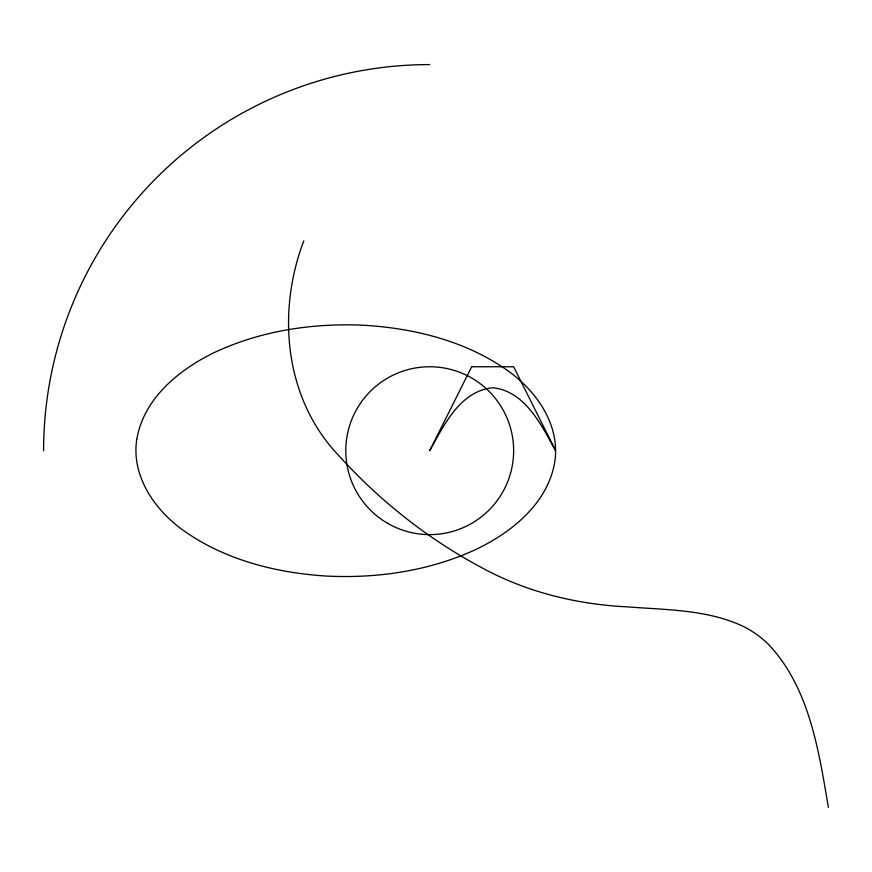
<?xml version="1.0" encoding="UTF-8"?>
<svg xmlns="http://www.w3.org/2000/svg" width="872" height="872" viewBox="0 0 872 872"><rect width="100%" height="100%" fill="white"/><g stroke="black" fill="none" stroke-linecap="round" stroke-linejoin="round"><path stroke-width="1.31" d="M303.805 240.846C276.555 312.132 284.457 398.624 338.587 455.391C379.593 500.822 428.479 539.397 482.554 568.119C527.124 592.317 577.253 604.46 627.72 606.879C666.535 609.975 707.225 609.43 743.195 626.358A98.634 98.634 0 0 1 767.883 643.765C809.489 687.31 818.688 750.465 828.4 807.418M43.6 450.693A386.1 386.1 0 0 1 429.7 64.583M136.773 439.379C131.149 475.818 154.464 509.619 182.858 530.045C224.627 559.977 276.217 572.969 326.913 576.087C378.459 578.583 431.171 570.691 478.03 548.433C513.118 531.222 547.943 502.61 554.755 461.997C560.391 425.558 537.076 391.757 508.681 371.33C466.912 341.399 415.323 328.406 364.627 325.3C313.081 322.793 260.368 330.684 213.509 352.942C178.422 370.153 143.597 398.777 136.773 439.379M471.676 366.752L429.7 450.693C443.837 425.362 460.078 391.027 492.658 387.735C525.227 391.027 541.479 425.362 555.606 450.693L513.641 366.752L471.676 366.752M387.735 523.374A83.941 83.941 0 0 0 513.641 450.693A83.941 83.941 0 0 0 387.735 378.001A83.941 83.941 0 0 0 387.735 523.374"/></g></svg>
